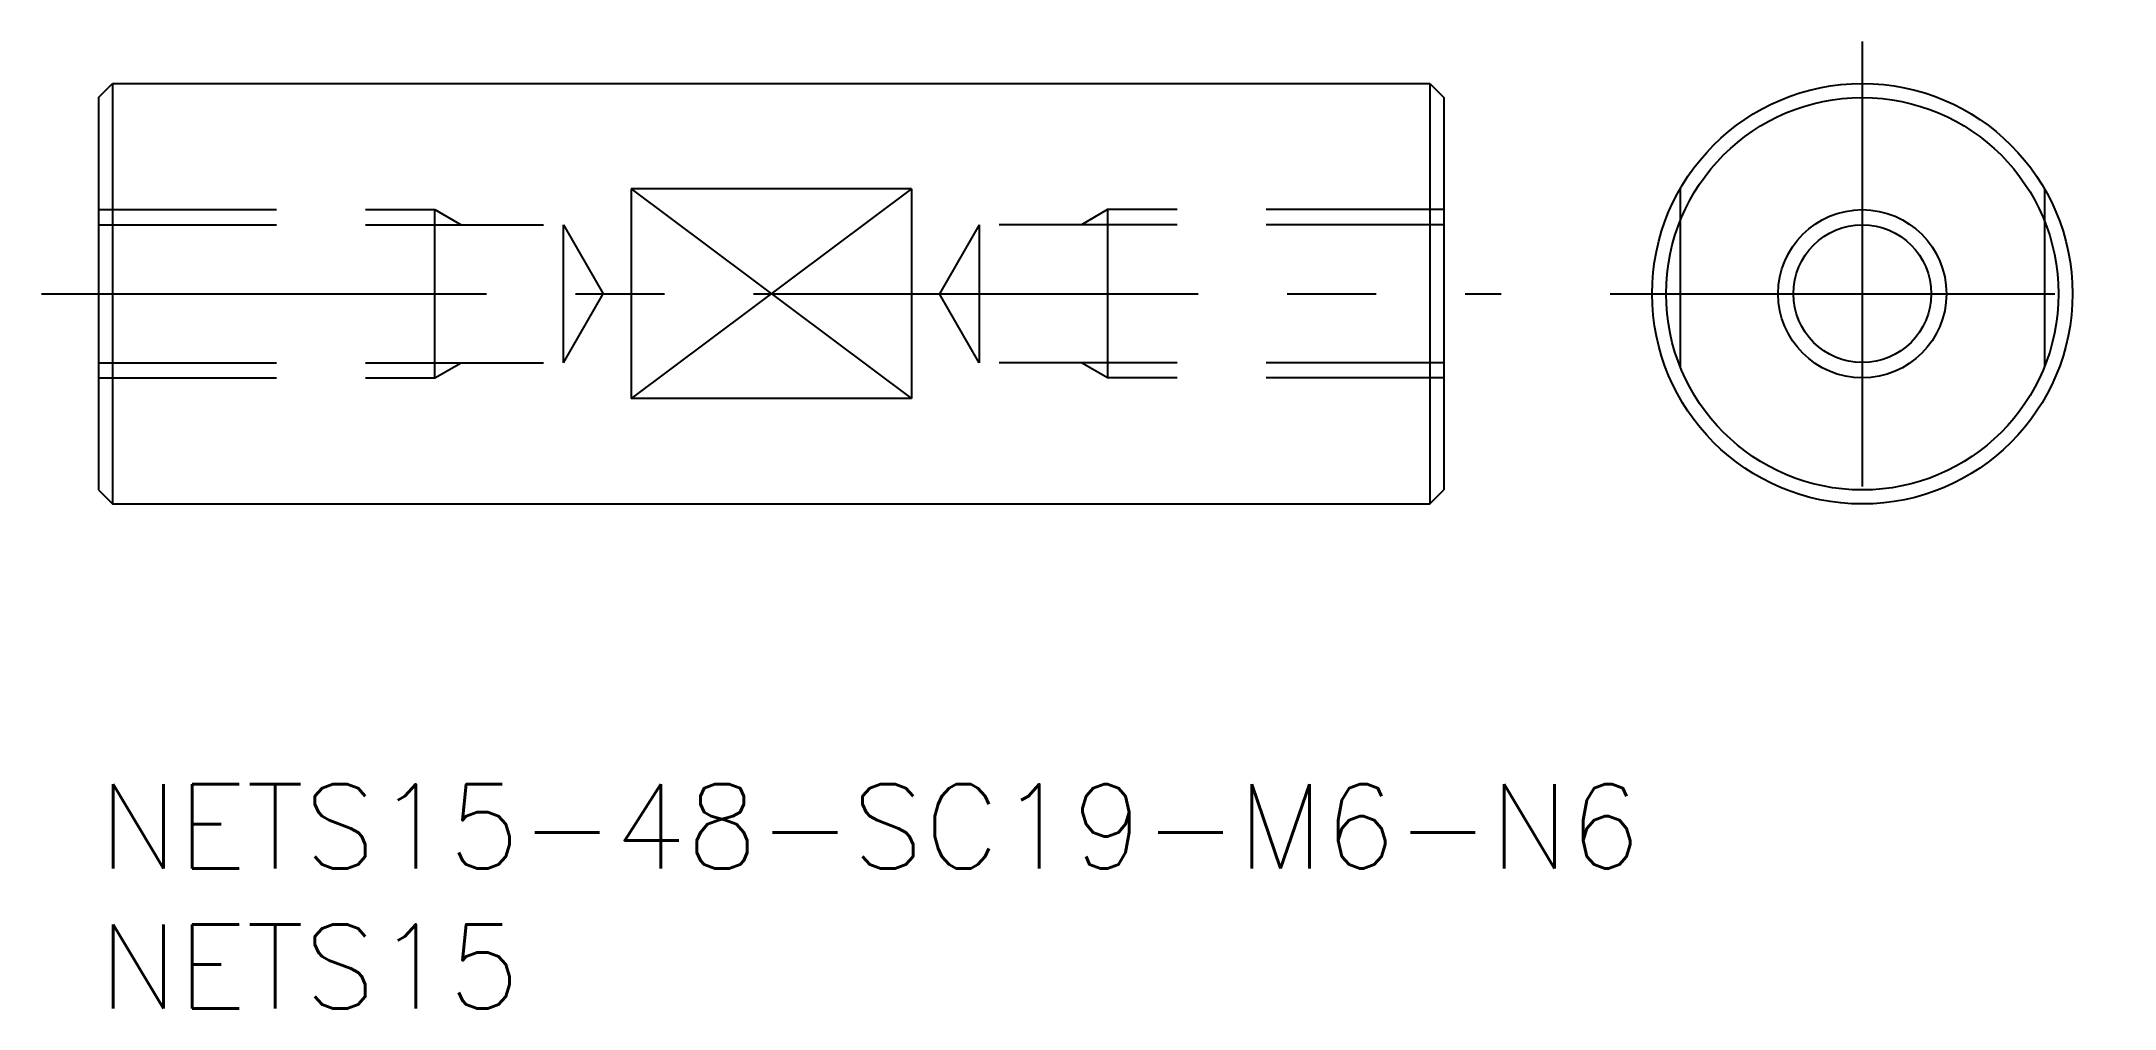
# Model space of a CAD drawing. Extents: x -2 to 71.9, y -8 to 26.5.
import ezdxf

# ---------------------------------------------------------------- set-up
doc = ezdxf.new("R2010")
doc.units = 0
doc.header["$LTSCALE"] = 0.5
doc.linetypes.add('CENTER', pattern=[50.8, 31.75, -6.35, 6.35, -6.35])
doc.linetypes.add('DASHED', pattern=[19.05, 12.7, -6.35])
for name, color, linetype in [('MSM_CENTER', 1, 'CENTER'), ('MSM_CONTINUOUS', 7, 'CONTINUOUS'), ('MSM_DASHED', 4, 'DASHED'), ('MSM_NARROW', 5, 'CONTINUOUS'), ('MSM_PART_NUMBER', 7, 'CONTINUOUS')]:
    doc.layers.add(name, color=color, linetype=linetype)
doc.styles.get("Standard").update_dxf_attribs({"font": 'txt.shx', "height": 3, "bigfont": 'bigfont.shx'})

# ---------------------------------------------------------------- blocks, each defined once
blk = doc.blocks.new('*U7')
at = {"layer": 'MSM_PART_NUMBER'}
blk.add_text('NETS15-48-SC19-M6-N6', height=3, dxfattribs=at).set_placement((0, -3))
blk = doc.blocks.new('*U8')
at = {"layer": 'MSM_PART_NUMBER'}
blk.add_text('NETS15', height=3, dxfattribs=at).set_placement((0, -8))

msp = doc.modelspace()

# ---------------------------------------------------------------- linework, layer by layer
at = {"layer": 'MSM_CENTER'}
for p, q in [((62.925, 26.5), (62.925, 8.5)), ((-2.04, 17.5), (50.04, 17.5)), ((53.925, 17.5), (71.925, 17.5))]:
    msp.add_line(p, q, dxfattribs=at)
at = {"layer": 'MSM_CONTINUOUS'}
for p, q in [((0, 24.5), (0.5, 25)), ((0, 24.5), (0, 10.5)), ((0.5, 25), (47.5, 25)), ((0.5, 25), (0.5, 10)), ((47.5, 25), (47.5, 10)), ((47.5, 25), (48, 24.5)), ((48, 24.5), (48, 10.5)), ((19, 21.242), (19, 13.758)), ((29, 21.242), (19, 21.242)), ((29, 21.242), (29, 13.758)), ((29, 13.758), (19, 13.758)), ((0, 10.5), (0.5, 10)), ((47.5, 10), (48, 10.5)), ((0.5, 10), (47.5, 10))]:
    msp.add_line(p, q, dxfattribs=at)
for radius in [7.5, 7, 2.458]:
    msp.add_circle((62.925, 17.5), radius, dxfattribs=at)
at = {"layer": 'MSM_DASHED'}
for p, q in [((56.425, 21.242), (56.425, 13.758)), ((69.425, 21.242), (69.425, 13.758)), ((0, 20.5), (12, 20.5)), ((12, 14.5), (12, 20.5)), ((12, 20.5), (12.938, 19.958)), ((36, 20.5), (35.062, 19.958)), ((48, 20.5), (36, 20.5)), ((36, 20.5), (36, 14.5)), ((0, 19.958), (16.581, 19.958)), ((16.581, 15.041), (16.581, 19.958)), ((16.581, 19.958), (18, 17.5)), ((31.419, 19.958), (30, 17.5)), ((48, 19.958), (31.419, 19.958)), ((31.419, 19.958), (31.419, 15.041)), ((16.581, 15.041), (18, 17.5)), ((31.419, 15.041), (30, 17.5)), ((0, 15.041), (16.581, 15.041)), ((12, 14.5), (12.938, 15.041)), ((48, 15.041), (31.419, 15.041)), ((36, 14.5), (35.062, 15.041)), ((0, 14.5), (12, 14.5)), ((48, 14.5), (36, 14.5))]:
    msp.add_line(p, q, dxfattribs=at)
at = {"layer": 'MSM_NARROW'}
for p, q in [((29, 21.242), (19, 13.758)), ((19, 21.242), (29, 13.758))]:
    msp.add_line(p, q, dxfattribs=at)
msp.add_circle((62.925, 17.5), 3, dxfattribs=at)

# ---------------------------------------------------------------- block references
at = {"layer": 'MSM_CONTINUOUS'}
for name in ['*U7', '*U8']:
    msp.add_blockref(name, (0, 0), dxfattribs=at)

doc.saveas('drawing.dxf')
